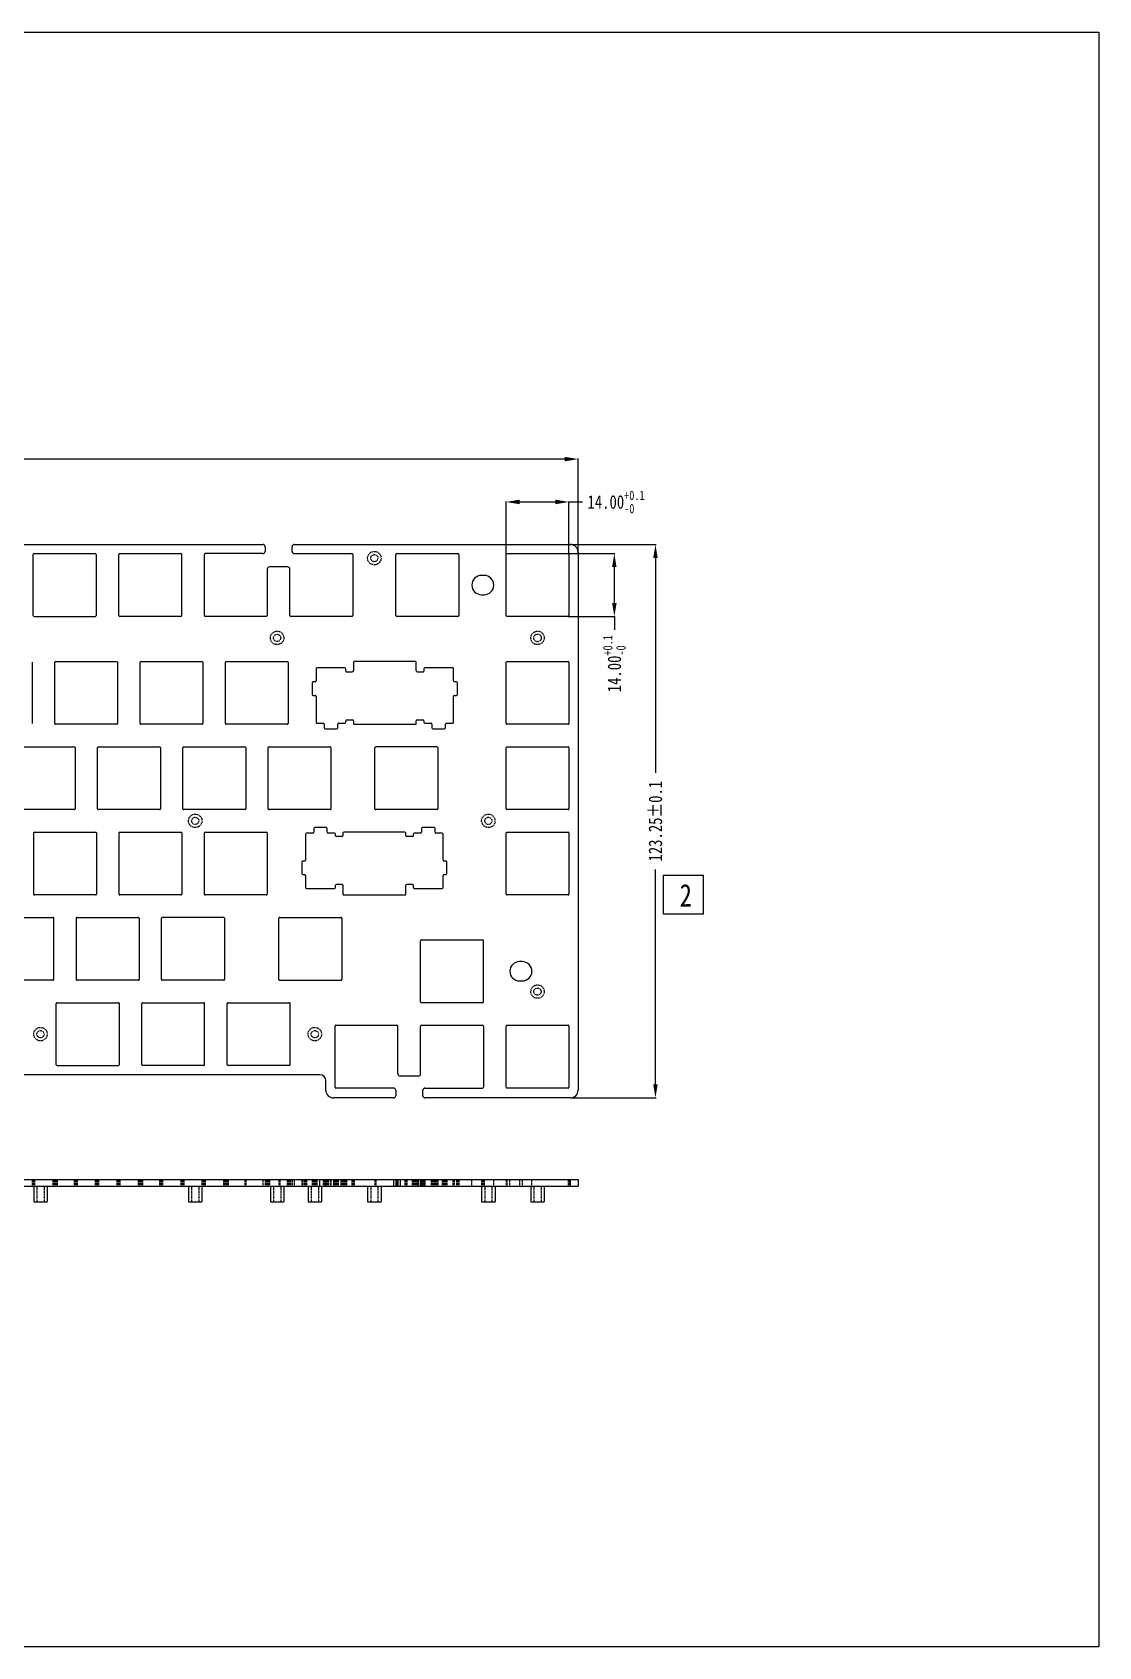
# Model space of a CAD drawing. Header units: inches. Extents: x -110 to 423, y -55 to 304.
# Drawn here: x 185.4 to 422.9, y -55.3 to 304.2 of the extents above; entities that cross this region are included whole.
import ezdxf

# ---------------------------------------------------------------- set-up
doc = ezdxf.new("R2010")
doc.units = ezdxf.units.IN
doc.header["$LTSCALE"] = 0.64311
doc.header["$MEASUREMENT"] = 0
doc.header["$PDMODE"] = 3
doc.header["$PDSIZE"] = 0.3125
doc.linetypes.add('HIDDEN', pattern=[0.2, 0.1, -0.1])
doc.layers.get('0').update_dxf_attribs({"linetype": 'CONTINUOUS'})
doc.layers.get('Defpoints').update_dxf_attribs({"linetype": 'CONTINUOUS'})
doc.layers.add('DEFAULT_2', color=8, linetype='HIDDEN')
doc.styles.get("Standard").update_dxf_attribs({"font": 'txt', "width": 0.8})
doc.dimstyles.get("Standard").update_dxf_attribs({"dimtxt": 3, "dimasz": 3, "dimexe": 0.125, "dimexo": 0.0625, "dimgap": 1, "dimtad": 0, "dimzin": 0, "dimdsep": 46, "dimtxsty": 'STANDARD', "dimcen": 0.09, "dimclrd": 6, "dimclre": 6, "dimadec": 0, "dimazin": 0, "dimtp": 0.01, "dimtm": 0.01, "dimtfac": 1, "dimtofl": 0, "dimtmove": 0, "dimatfit": 3, "dimfxl": 1, "dimtolj": 1, "dimtzin": 4, "dimarcsym": 0})

# ---------------------------------------------------------------- blocks, each defined once
blk = doc.blocks.new('*D22')
at = {"color": 6, "lineweight": -2, "transparency": 16777216}
for p, q in [((305.35, 190.12), (324.34, 190.12)), ((324.21, 187.12), (324.21, 139.23)), ((324.21, 69.87), (324.21, 117.75)), ((305.35, 66.87), (324.34, 66.87))]:
    blk.add_line(p, q, dxfattribs=at)
at = {"color": 6, "transparency": 16777216}
for points in [[(324.71, 187.12), (323.71, 187.12), (324.21, 190.12)], [(323.71, 69.87), (324.71, 69.87), (324.21, 66.87)]]:
    blk.add_solid(points, dxfattribs=at)
at = {"layer": 'Defpoints', "color": 0, "transparency": 16777216}
for p in [(305.29, 190.12), (324.21, 190.12), (305.29, 66.87)]:
    blk.add_point(p, dxfattribs=at)
at = {"color": 0, "transparency": 16777216, "insert": (324.21, 128.49), "char_height": 3, "attachment_point": 5, "rotation": 90}
blk.add_mtext('\\A1;123.25%%P0\\f宋体|b0|i0|c134|p2;.1', dxfattribs=at)
blk = doc.blocks.new('*D23')
at = {"color": 6, "lineweight": -2, "transparency": 16777216}
for p, q in [((-1.64, 188.13), (-1.64, 209.25)), ((1.36, 209.12), (141.73, 209.12)), ((303.99, 209.12), (163.61, 209.12)), ((306.99, 188.13), (306.99, 209.25))]:
    blk.add_line(p, q, dxfattribs=at)
at = {"color": 6, "transparency": 16777216}
for points in [[(1.36, 209.62), (1.36, 208.62), (-1.64, 209.12)], [(303.99, 208.62), (303.99, 209.62), (306.99, 209.12)]]:
    blk.add_solid(points, dxfattribs=at)
at = {"layer": 'Defpoints', "color": 0, "transparency": 16777216}
for p in [(306.99, 209.12), (-1.64, 188.07), (306.99, 188.07)]:
    blk.add_point(p, dxfattribs=at)
at = {"color": 0, "transparency": 16777216, "insert": (152.67, 209.12), "char_height": 3, "attachment_point": 5}
blk.add_mtext('\\A1;308.63%%P0\\f宋体|b0|i0|c134|p2;.1', dxfattribs=at)
blk = doc.blocks.new('*D32')
at = {"color": 6, "lineweight": -2, "transparency": 16777216}
for p, q in [((290.94, 187.93), (290.94, 199.71)), ((293.94, 199.58), (301.94, 199.58)), ((304.94, 187.93), (304.94, 199.71)), ((304.94, 199.58), (307.94, 199.58))]:
    blk.add_line(p, q, dxfattribs=at)
at = {"color": 6, "transparency": 16777216}
for points in [[(293.94, 200.08), (293.94, 199.08), (290.94, 199.58)], [(301.94, 199.08), (301.94, 200.08), (304.94, 199.58)]]:
    blk.add_solid(points, dxfattribs=at)
at = {"layer": 'Defpoints', "color": 0, "transparency": 16777216}
for p in [(304.94, 199.58), (290.94, 187.87), (304.94, 187.87)]:
    blk.add_point(p, dxfattribs=at)
at = {"color": 0, "transparency": 16777216, "insert": (315.44, 199.58), "char_height": 3, "attachment_point": 5}
blk.add_mtext('\\A1;14.00{\\H0.7x;\\S+0.1^ -0;}', dxfattribs=at)
blk = doc.blocks.new('*D33')
at = {"color": 6, "lineweight": -2, "transparency": 16777216}
for p, q in [((304.8, 188.07), (315.17, 188.07)), ((315.05, 177.07), (315.05, 185.07)), ((304.8, 174.07), (315.17, 174.07)), ((315.05, 174.07), (315.05, 171.07))]:
    blk.add_line(p, q, dxfattribs=at)
at = {"color": 6, "transparency": 16777216}
for points in [[(315.55, 185.07), (314.55, 185.07), (315.05, 188.07)], [(314.55, 177.07), (315.55, 177.07), (315.05, 174.07)]]:
    blk.add_solid(points, dxfattribs=at)
at = {"layer": 'Defpoints', "color": 0, "transparency": 16777216}
for p in [(304.74, 188.07), (315.05, 188.07), (304.74, 174.07)]:
    blk.add_point(p, dxfattribs=at)
at = {"color": 0, "transparency": 16777216, "insert": (315.05, 163.57), "char_height": 3, "attachment_point": 5, "rotation": 90}
blk.add_mtext('\\A1;14.00{\\H0.7x;\\S+0.1^ -0;}', dxfattribs=at)

msp = doc.modelspace()

# ---------------------------------------------------------------- linework, layer by layer
at = {"color": 7, "linetype": 'Continuous'}
for p, q in [((124.878, 190.115), (236.763, 190.115)), ((185.638, 174.265), (185.638, 187.865)), ((185.838, 188.065), (199.438, 188.065)), ((199.638, 187.865), (199.638, 174.265)), ((204.688, 174.265), (204.688, 187.865)), ((204.888, 188.065), (218.488, 188.065)), ((218.688, 174.265), (218.688, 187.865)), ((223.738, 174.265), (223.738, 187.865)), ((236.763, 188.065), (223.938, 188.065)), ((237.263, 189.615), (237.263, 188.565)), ((243.263, 188.565), (243.263, 189.615)), ((243.763, 190.115), (305.286, 190.115)), ((243.763, 188.065), (256.588, 188.065)), ((256.788, 187.865), (256.788, 174.265)), ((266.406, 174.265), (266.406, 187.865)), ((266.606, 188.065), (280.206, 188.065)), ((280.406, 187.865), (280.406, 174.265)), ((290.936, 174.265), (290.936, 187.865)), ((291.136, 188.065), (304.736, 188.065)), ((304.936, 187.865), (304.936, 174.265)), ((306.986, 188.415), (306.986, 68.565)), ((237.738, 184.626), (237.738, 174.265)), ((242.288, 185.126), (238.238, 185.126)), ((242.788, 174.265), (242.788, 184.626)), ((286.056, 183.215), (285.456, 183.215)), ((285.456, 178.915), (286.056, 178.915)), ((185.838, 174.065), (199.438, 174.065)), ((218.488, 174.065), (204.888, 174.065)), ((237.538, 174.065), (223.938, 174.065)), ((256.588, 174.065), (242.988, 174.065)), ((280.206, 174.065), (266.606, 174.065)), ((304.736, 174.065), (291.136, 174.065)), ((185.406, 163.865), (185.406, 150.265)), ((190.406, 150.265), (190.406, 163.865)), ((190.606, 164.065), (204.206, 164.065)), ((204.406, 163.865), (204.406, 150.265)), ((209.406, 150.265), (209.406, 163.865)), ((209.606, 164.065), (223.206, 164.065)), ((223.406, 163.865), (223.406, 150.265)), ((228.406, 150.265), (228.406, 163.865)), ((228.606, 164.065), (242.206, 164.065)), ((242.406, 163.865), (242.406, 150.265)), ((248.606, 162.42), (248.605, 159.72)), ((255.056, 162.62), (248.806, 162.62)), ((255.256, 161.92), (255.256, 162.42)), ((256.931, 163.865), (256.931, 162.02)), ((270.731, 164.065), (257.131, 164.065)), ((270.931, 162.02), (270.931, 163.865)), ((272.606, 162.42), (272.606, 161.92)), ((279.056, 162.62), (272.806, 162.62)), ((279.256, 159.72), (279.256, 162.42)), ((290.936, 150.265), (290.936, 163.865)), ((291.136, 164.065), (304.736, 164.065)), ((304.936, 163.865), (304.936, 150.265)), ((247.781, 159.32), (247.781, 156.71)), ((248.405, 159.52), (247.981, 159.52)), ((255.456, 161.72), (256.631, 161.72)), ((271.231, 161.72), (272.406, 161.72)), ((279.881, 159.52), (279.456, 159.52)), ((280.081, 156.71), (280.081, 159.32)), ((247.981, 156.51), (248.405, 156.51)), ((248.605, 156.31), (248.604, 150.51)), ((279.256, 150.51), (279.256, 156.31)), ((279.456, 156.51), (279.881, 156.51)), ((255.456, 151.065), (256.731, 151.065)), ((271.131, 151.065), (272.406, 151.065)), ((204.206, 150.065), (190.606, 150.065)), ((223.206, 150.065), (209.606, 150.065)), ((242.206, 150.065), (228.606, 150.065)), ((248.804, 150.31), (250.231, 150.31)), ((250.431, 150.11), (250.431, 149.26)), ((250.631, 149.06), (253.231, 149.06)), ((253.431, 149.26), (253.431, 150.11)), ((253.631, 150.31), (255.056, 150.31)), ((255.256, 150.51), (255.256, 150.865)), ((256.931, 150.865), (256.931, 150.265)), ((257.131, 150.065), (270.731, 150.065)), ((270.931, 150.265), (270.931, 150.865)), ((272.606, 150.865), (272.606, 150.51)), ((272.806, 150.31), (274.231, 150.31)), ((274.431, 150.11), (274.431, 149.26)), ((274.631, 149.06), (277.231, 149.06)), ((277.431, 149.26), (277.431, 150.11)), ((277.631, 150.31), (279.056, 150.31)), ((304.736, 150.065), (291.136, 150.065)), ((181.136, 145.065), (194.736, 145.065)), ((194.936, 144.865), (194.936, 131.265)), ((199.936, 131.265), (199.936, 144.865)), ((200.136, 145.065), (213.736, 145.065)), ((213.936, 144.865), (213.936, 131.265)), ((218.936, 131.265), (218.936, 144.865)), ((219.136, 145.065), (232.736, 145.065)), ((232.936, 144.865), (232.936, 131.265)), ((237.936, 131.265), (237.936, 144.865)), ((238.136, 145.065), (251.736, 145.065)), ((251.936, 144.865), (251.936, 131.265)), ((261.701, 131.265), (261.701, 144.865)), ((275.501, 145.065), (261.901, 145.065)), ((275.701, 144.865), (275.701, 131.265)), ((290.936, 131.265), (290.936, 144.865)), ((291.136, 145.065), (304.736, 145.065)), ((304.936, 144.865), (304.936, 131.265)), ((194.736, 131.065), (181.136, 131.065)), ((213.736, 131.065), (200.136, 131.065)), ((232.736, 131.065), (219.136, 131.065)), ((251.736, 131.065), (238.136, 131.065)), ((275.501, 131.065), (261.901, 131.065)), ((304.736, 131.065), (291.136, 131.065)), ((185.701, 125.865), (185.701, 112.265)), ((185.901, 126.065), (199.501, 126.065)), ((199.701, 125.865), (199.701, 112.265)), ((204.701, 125.865), (204.701, 112.265)), ((204.901, 126.065), (218.501, 126.065)), ((218.701, 125.865), (218.701, 112.265)), ((223.701, 125.865), (223.701, 112.265)), ((223.901, 126.065), (237.501, 126.065)), ((237.701, 125.865), (237.701, 112.265)), ((248.106, 126.87), (248.106, 126.02)), ((250.906, 127.07), (248.306, 127.07)), ((251.106, 126.02), (251.106, 126.87)), ((254.606, 125.865), (254.606, 125.265)), ((268.406, 126.065), (254.806, 126.065)), ((268.606, 125.265), (268.606, 125.865)), ((272.106, 126.87), (272.106, 126.02)), ((274.906, 127.07), (272.306, 127.07)), ((275.106, 126.02), (275.106, 126.87)), ((290.936, 112.265), (290.936, 125.865)), ((291.136, 126.065), (304.736, 126.065)), ((304.936, 125.865), (304.936, 112.265)), ((246.28, 125.62), (246.28, 119.82)), ((247.906, 125.82), (246.48, 125.82)), ((252.731, 125.82), (251.306, 125.82)), ((252.931, 125.265), (252.931, 125.62)), ((254.406, 125.065), (253.131, 125.065)), ((270.081, 125.065), (268.806, 125.065)), ((270.281, 125.265), (270.281, 125.62)), ((271.906, 125.82), (270.481, 125.82)), ((276.731, 125.82), (275.306, 125.82)), ((276.931, 119.82), (276.931, 125.62)), ((245.456, 119.42), (245.456, 116.81)), ((246.08, 119.62), (245.656, 119.62)), ((277.556, 119.62), (277.131, 119.62)), ((277.756, 116.81), (277.756, 119.42)), ((245.656, 116.61), (246.08, 116.61)), ((246.28, 116.41), (246.28, 113.71)), ((276.931, 113.71), (276.931, 116.41)), ((277.131, 116.61), (277.556, 116.61)), ((199.501, 112.065), (185.901, 112.065)), ((218.501, 112.065), (204.901, 112.065)), ((237.501, 112.065), (223.901, 112.065)), ((246.48, 113.51), (252.731, 113.51)), ((252.931, 113.71), (252.931, 114.21)), ((254.406, 114.41), (253.131, 114.41)), ((254.606, 114.21), (254.606, 112.265)), ((254.806, 112.065), (268.406, 112.065)), ((268.606, 112.265), (268.606, 114.21)), ((270.081, 114.41), (268.806, 114.41)), ((270.281, 113.71), (270.281, 114.21)), ((270.481, 113.51), (276.731, 113.51)), ((304.736, 112.065), (291.136, 112.065)), ((176.411, 107.065), (190.011, 107.065)), ((190.211, 93.265), (190.211, 106.865)), ((195.211, 106.865), (195.211, 93.265)), ((195.411, 107.065), (209.011, 107.065)), ((209.211, 106.865), (209.211, 93.265)), ((214.211, 93.265), (214.211, 106.865)), ((228.011, 107.065), (214.411, 107.065)), ((228.211, 106.865), (228.211, 93.265)), ((240.356, 93.265), (240.356, 106.865)), ((240.556, 107.065), (254.156, 107.065)), ((254.356, 106.865), (254.356, 93.265)), ((271.886, 88.265), (271.886, 101.865)), ((272.086, 102.065), (285.686, 102.065)), ((285.886, 88.265), (285.886, 101.865)), ((294.536, 97.215), (293.936, 97.215)), ((190.011, 93.065), (176.411, 93.065)), ((209.011, 93.065), (195.411, 93.065)), ((228.011, 93.065), (214.411, 93.065)), ((240.556, 93.065), (254.156, 93.065)), ((293.936, 92.915), (294.536, 92.915)), ((190.736, 74.265), (190.736, 87.865)), ((190.936, 88.065), (204.536, 88.065)), ((204.736, 87.865), (204.736, 74.265)), ((209.786, 74.265), (209.786, 87.865)), ((209.986, 88.065), (223.586, 88.065)), ((223.786, 74.265), (223.786, 87.865)), ((228.836, 74.265), (228.836, 87.865)), ((229.036, 88.065), (242.636, 88.065)), ((242.836, 74.265), (242.836, 87.865)), ((285.686, 88.065), (272.086, 88.065)), ((252.836, 69.265), (252.836, 82.865)), ((253.036, 83.065), (266.636, 83.065)), ((266.836, 72.215), (266.836, 82.865)), ((271.886, 72.215), (271.886, 82.865)), ((272.086, 83.065), (285.686, 83.065)), ((285.886, 82.865), (285.886, 69.265)), ((290.936, 69.265), (290.936, 82.865)), ((291.136, 83.065), (304.736, 83.065)), ((304.936, 82.865), (304.936, 69.265)), ((249.486, 72.015), (167.923, 72.015)), ((190.936, 74.065), (204.536, 74.065)), ((223.586, 74.065), (209.986, 74.065)), ((242.636, 74.065), (229.036, 74.065)), ((250.786, 68.565), (250.786, 70.715)), ((265.861, 69.065), (253.036, 69.065)), ((266.361, 68.565), (266.361, 67.365)), ((271.386, 71.715), (267.336, 71.715)), ((272.361, 67.365), (272.361, 68.565)), ((272.861, 69.065), (285.686, 69.065)), ((304.736, 69.065), (291.136, 69.065)), ((265.861, 66.865), (252.486, 66.865)), ((305.286, 66.865), (272.861, 66.865)), ((-1.644, 48.708), (271.886, 48.708)), ((-1.644, 47.208), (271.886, 47.208)), ((185.736, 47.208), (185.736, 43.708)), ((188.736, 47.208), (188.736, 43.708)), ((220.201, 47.208), (220.201, 43.708)), ((223.201, 47.208), (223.201, 43.708)), ((238.436, 47.208), (238.436, 43.708)), ((241.436, 47.208), (241.436, 43.708)), ((246.836, 47.208), (246.836, 43.708)), ((249.486, 47.208), (249.486, 48.708)), ((249.836, 47.208), (249.836, 43.708)), ((250.786, 47.208), (250.786, 48.708)), ((252.486, 48.708), (252.486, 47.208)), ((260.088, 47.208), (260.088, 43.708)), ((263.088, 47.208), (263.088, 43.708)), ((265.861, 48.708), (265.861, 47.208)), ((266.361, 48.708), (266.361, 47.208)), ((266.636, 47.208), (266.636, 48.708)), ((266.836, 48.708), (266.836, 47.208)), ((267.336, 48.708), (267.336, 47.208)), ((271.386, 48.708), (271.386, 47.208)), ((271.886, 48.708), (271.886, 47.208)), ((272.086, 48.708), (306.986, 48.708)), ((272.086, 48.708), (272.086, 47.208)), ((272.086, 47.208), (306.986, 47.208)), ((272.361, 47.208), (272.361, 48.708)), ((272.861, 47.208), (272.861, 48.708)), ((285.486, 47.208), (285.486, 43.708)), ((288.486, 47.208), (288.486, 43.708)), ((296.436, 47.208), (296.436, 43.708)), ((299.436, 47.208), (299.436, 43.708)), ((305.286, 47.208), (305.286, 48.708)), ((306.986, 48.708), (306.986, 47.208)), ((185.736, 43.708), (188.736, 43.708)), ((220.201, 43.708), (223.201, 43.708)), ((238.436, 43.708), (241.436, 43.708)), ((246.836, 43.708), (249.836, 43.708)), ((260.088, 43.708), (263.088, 43.708)), ((285.486, 43.708), (288.486, 43.708)), ((296.436, 43.708), (299.436, 43.708))]:
    msp.add_line(p, q, dxfattribs=at)
for points in [[(-109.513, 304.166), (422.936, 304.166), (422.936, -55.342), (-109.513, -55.342)], [(326.035, 116.477), (334.845, 116.477), (334.845, 107.811), (326.035, 107.811)]]:
    msp.add_lwpolyline(points, close=True)
for centre, radius, start, end in [((185.838, 187.865), 0.2, 90, 180), ((199.438, 187.865), 0.2, 0, 90), ((204.888, 187.865), 0.2, 90, 180), ((218.488, 187.865), 0.2, 0, 90), ((223.938, 187.865), 0.2, 90, 180), ((236.763, 189.615), 0.5, 0, 90), ((236.763, 188.565), 0.5, 270, 360), ((243.763, 189.615), 0.5, 90, 180), ((243.763, 188.565), 0.5, 180, 270), ((256.588, 187.865), 0.2, 0, 90), ((266.606, 187.865), 0.2, 90, 180), ((280.206, 187.865), 0.2, 0, 90), ((291.136, 187.865), 0.2, 90, 180), ((304.736, 187.865), 0.2, 0, 90), ((305.286, 188.415), 1.7, 0, 90), ((238.238, 184.626), 0.5, 90, 180), ((242.288, 184.626), 0.5, 0, 90), ((285.456, 181.065), 2.15, 90, 270), ((286.056, 181.065), 2.15, 270, 90), ((185.838, 174.265), 0.2, 180, 270), ((199.438, 174.265), 0.2, 270, 360), ((204.888, 174.265), 0.2, 180, 270), ((218.488, 174.265), 0.2, 270, 360), ((223.938, 174.265), 0.2, 180, 270), ((237.538, 174.265), 0.2, 270, 360), ((242.988, 174.265), 0.2, 180, 270), ((256.588, 174.265), 0.2, 270, 360), ((266.606, 174.265), 0.2, 180, 270), ((280.206, 174.265), 0.2, 270, 360), ((291.136, 174.265), 0.2, 180, 270), ((304.736, 174.265), 0.2, 270, 360), ((190.606, 163.865), 0.2, 90, 180), ((204.206, 163.865), 0.2, 0, 90), ((209.606, 163.865), 0.2, 90, 180), ((223.206, 163.865), 0.2, 0, 90), ((228.606, 163.865), 0.2, 90, 180), ((242.206, 163.865), 0.2, 0, 90), ((248.806, 162.42), 0.2, 90, 179.99108), ((255.056, 162.42), 0.2, 0, 90), ((255.456, 161.92), 0.2, 180, 270), ((256.631, 162.02), 0.3, 270, 360), ((257.131, 163.865), 0.2, 90, 180), ((270.731, 163.865), 0.2, 0, 90), ((271.231, 162.02), 0.3, 180, 270), ((272.406, 161.92), 0.2, 270, 360), ((272.806, 162.42), 0.2, 90, 180), ((279.056, 162.42), 0.2, 0, 90), ((291.136, 163.865), 0.2, 90, 180), ((304.736, 163.865), 0.2, 0, 90), ((247.981, 159.32), 0.2, 90, 180), ((248.405, 159.72), 0.2, 270, 359.99108), ((279.456, 159.72), 0.2, 180, 270), ((279.881, 159.32), 0.2, 0, 90), ((247.981, 156.71), 0.2, 180, 270), ((248.405, 156.31), 0.2, 359.99108, 90), ((279.456, 156.31), 0.2, 90, 180), ((279.881, 156.71), 0.2, 270, 360), ((255.456, 150.865), 0.2, 90, 180), ((256.731, 150.865), 0.2, 0, 90), ((271.131, 150.865), 0.2, 90, 180), ((272.406, 150.865), 0.2, 0, 90), ((190.606, 150.265), 0.2, 180, 270), ((204.206, 150.265), 0.2, 270, 360), ((209.606, 150.265), 0.2, 180, 270), ((223.206, 150.265), 0.2, 270, 360), ((228.606, 150.265), 0.2, 180, 270), ((242.206, 150.265), 0.2, 270, 360), ((248.804, 150.51), 0.2, 179.99108, 270), ((250.231, 150.11), 0.2, 0, 90), ((250.631, 149.26), 0.2, 180, 270), ((253.231, 149.26), 0.2, 270, 360), ((253.631, 150.11), 0.2, 90, 180), ((255.056, 150.51), 0.2, 270, 360), ((257.131, 150.265), 0.2, 180, 270), ((270.731, 150.265), 0.2, 270, 360), ((272.806, 150.51), 0.2, 180, 270), ((274.231, 150.11), 0.2, 0, 90), ((274.631, 149.26), 0.2, 180, 270), ((277.231, 149.26), 0.2, 270, 360), ((277.631, 150.11), 0.2, 90, 180), ((279.056, 150.51), 0.2, 270, 360), ((291.136, 150.265), 0.2, 180, 270), ((304.736, 150.265), 0.2, 270, 360), ((194.736, 144.865), 0.2, 0, 90), ((200.136, 144.865), 0.2, 90, 180), ((213.736, 144.865), 0.2, 0, 90), ((219.136, 144.865), 0.2, 90, 180), ((232.736, 144.865), 0.2, 0, 90), ((238.136, 144.865), 0.2, 90, 180), ((251.736, 144.865), 0.2, 0, 90), ((261.901, 144.865), 0.2, 90, 180), ((275.501, 144.865), 0.2, 0, 90), ((291.136, 144.865), 0.2, 90, 180), ((304.736, 144.865), 0.2, 0, 90), ((194.736, 131.265), 0.2, 270, 360), ((200.136, 131.265), 0.2, 180, 270), ((213.736, 131.265), 0.2, 270, 360), ((219.136, 131.265), 0.2, 180, 270), ((232.736, 131.265), 0.2, 270, 360), ((238.136, 131.265), 0.2, 180, 270), ((251.736, 131.265), 0.2, 270, 360), ((261.901, 131.265), 0.2, 180, 270), ((275.501, 131.265), 0.2, 270, 360), ((291.136, 131.265), 0.2, 180, 270), ((304.736, 131.265), 0.2, 270, 360), ((185.901, 125.865), 0.2, 90, 180), ((199.501, 125.865), 0.2, 0, 90), ((204.901, 125.865), 0.2, 90, 180), ((218.501, 125.865), 0.2, 0, 90), ((223.901, 125.865), 0.2, 90, 180), ((237.501, 125.865), 0.2, 0, 90), ((247.906, 126.02), 0.2, 270, 360), ((248.306, 126.87), 0.2, 90, 180), ((250.906, 126.87), 0.2, 0, 90), ((251.306, 126.02), 0.2, 180, 270), ((254.806, 125.865), 0.2, 90, 180), ((268.406, 125.865), 0.2, 0, 90), ((271.906, 126.02), 0.2, 270, 360), ((272.306, 126.87), 0.2, 90, 180), ((274.906, 126.87), 0.2, 0, 90), ((275.306, 126.02), 0.2, 180, 270), ((291.136, 125.865), 0.2, 90, 180), ((304.736, 125.865), 0.2, 0, 90), ((246.48, 125.62), 0.2, 90, 180), ((252.731, 125.62), 0.2, 0, 90), ((253.131, 125.265), 0.2, 180, 270), ((254.406, 125.265), 0.2, 270, 360), ((268.806, 125.265), 0.2, 180, 270), ((270.081, 125.265), 0.2, 270, 360), ((270.481, 125.62), 0.2, 90, 180), ((276.731, 125.62), 0.2, 0, 90), ((245.656, 119.42), 0.2, 90, 180), ((246.08, 119.82), 0.2, 270, 360), ((277.131, 119.82), 0.2, 180, 270), ((277.556, 119.42), 0.2, 0, 90), ((245.656, 116.81), 0.2, 180, 270), ((246.08, 116.41), 0.2, 0, 90), ((277.131, 116.41), 0.2, 90, 180), ((277.556, 116.81), 0.2, 270, 360), ((185.901, 112.265), 0.2, 180, 270), ((199.501, 112.265), 0.2, 270, 360), ((204.901, 112.265), 0.2, 180, 270), ((218.501, 112.265), 0.2, 270, 360), ((223.901, 112.265), 0.2, 180, 270), ((237.501, 112.265), 0.2, 270, 360), ((246.48, 113.71), 0.2, 180, 270), ((252.731, 113.71), 0.2, 270, 360), ((253.131, 114.21), 0.2, 90, 180), ((254.406, 114.21), 0.2, 0, 90), ((254.806, 112.265), 0.2, 180, 270), ((268.406, 112.265), 0.2, 270, 360), ((268.806, 114.21), 0.2, 90, 180), ((270.081, 114.21), 0.2, 0, 90), ((270.481, 113.71), 0.2, 180, 270), ((276.731, 113.71), 0.2, 270, 360), ((291.136, 112.265), 0.2, 180, 270), ((304.736, 112.265), 0.2, 270, 360), ((190.011, 106.865), 0.2, 0, 90), ((195.411, 106.865), 0.2, 90, 180), ((209.011, 106.865), 0.2, 0, 90), ((214.411, 106.865), 0.2, 90, 180), ((228.011, 106.865), 0.2, 0, 90), ((240.556, 106.865), 0.2, 90, 180), ((254.156, 106.865), 0.2, 0, 90), ((272.086, 101.865), 0.2, 90, 180), ((285.686, 101.865), 0.2, 0, 90), ((293.936, 95.065), 2.15, 90, 270), ((294.536, 95.065), 2.15, 270, 90), ((190.011, 93.265), 0.2, 270, 360), ((195.411, 93.265), 0.2, 180, 270), ((209.011, 93.265), 0.2, 270, 360), ((214.411, 93.265), 0.2, 180, 270), ((228.011, 93.265), 0.2, 270, 360), ((240.556, 93.265), 0.2, 180, 270), ((254.156, 93.265), 0.2, 270, 360), ((190.936, 87.865), 0.2, 90, 180), ((204.536, 87.865), 0.2, 0, 90), ((209.986, 87.865), 0.2, 90, 180), ((223.586, 87.865), 0.2, 0, 90), ((229.036, 87.865), 0.2, 90, 180), ((242.636, 87.865), 0.2, 0, 90), ((272.086, 88.265), 0.2, 180, 270), ((285.686, 88.265), 0.2, 270, 360), ((253.036, 82.865), 0.2, 90, 180), ((266.636, 82.865), 0.2, 0, 90), ((272.086, 82.865), 0.2, 90, 180), ((285.686, 82.865), 0.2, 0, 90), ((291.136, 82.865), 0.2, 90, 180), ((304.736, 82.865), 0.2, 0, 90), ((190.936, 74.265), 0.2, 180, 270), ((204.536, 74.265), 0.2, 270, 360), ((209.986, 74.265), 0.2, 180, 270), ((223.586, 74.265), 0.2, 270, 360), ((229.036, 74.265), 0.2, 180, 270), ((242.636, 74.265), 0.2, 270, 360), ((249.486, 70.715), 1.3, 0, 90), ((267.336, 72.215), 0.5, 180, 270), ((271.386, 72.215), 0.5, 270, 360), ((252.486, 68.565), 1.7, 180, 270), ((253.036, 69.265), 0.2, 180, 270), ((265.861, 68.565), 0.5, 0, 90), ((272.861, 68.565), 0.5, 90, 180), ((285.686, 69.265), 0.2, 270, 360), ((291.136, 69.265), 0.2, 180, 270), ((304.736, 69.265), 0.2, 270, 360), ((305.286, 68.565), 1.7, 270, 360), ((265.861, 67.365), 0.5, 270, 360), ((272.861, 67.365), 0.5, 180, 270)]:
    msp.add_arc(centre, radius, start, end, dxfattribs=at)
at = {"layer": 'DEFAULT_2', "color": 8, "linetype": 'HIDDEN'}
for p, q in [((185.406, 48.708), (185.406, 47.208)), ((185.638, 48.708), (185.638, 47.208)), ((185.701, 48.708), (185.701, 47.208)), ((185.838, 48.708), (185.838, 47.208)), ((185.901, 48.708), (185.901, 47.208)), ((186.436, 47.208), (186.436, 43.708)), ((188.036, 47.208), (188.036, 43.708)), ((190.011, 48.708), (190.011, 47.208)), ((190.211, 48.708), (190.211, 47.208)), ((190.406, 48.708), (190.406, 47.208)), ((190.606, 48.708), (190.606, 47.208)), ((190.736, 48.708), (190.736, 47.208)), ((190.936, 48.708), (190.936, 47.208)), ((194.736, 48.708), (194.736, 47.208)), ((194.936, 48.708), (194.936, 47.208)), ((195.211, 48.708), (195.211, 47.208)), ((195.411, 48.708), (195.411, 47.208)), ((199.438, 48.708), (199.438, 47.208)), ((199.501, 47.208), (199.501, 48.708)), ((199.638, 48.708), (199.638, 47.208)), ((199.701, 48.708), (199.701, 47.208)), ((199.936, 48.708), (199.936, 47.208)), ((200.136, 48.708), (200.136, 47.208)), ((204.206, 48.708), (204.206, 47.208)), ((204.406, 48.708), (204.406, 47.208)), ((204.536, 48.708), (204.536, 47.208)), ((204.688, 48.708), (204.688, 47.208)), ((204.701, 48.708), (204.701, 47.208)), ((204.736, 48.708), (204.736, 47.208)), ((204.888, 48.708), (204.888, 47.208)), ((204.901, 48.708), (204.901, 47.208)), ((209.011, 48.708), (209.011, 47.208)), ((209.211, 48.708), (209.211, 47.208)), ((209.406, 48.708), (209.406, 47.208)), ((209.606, 48.708), (209.606, 47.208)), ((209.786, 48.708), (209.786, 47.208)), ((209.986, 48.708), (209.986, 47.208)), ((213.736, 48.708), (213.736, 47.208)), ((213.936, 48.708), (213.936, 47.208)), ((214.211, 48.708), (214.211, 47.208)), ((214.411, 48.708), (214.411, 47.208)), ((218.488, 48.708), (218.488, 47.208)), ((218.501, 48.708), (218.501, 47.208)), ((218.688, 48.708), (218.688, 47.208)), ((218.701, 48.708), (218.701, 47.208)), ((218.936, 48.708), (218.936, 47.208)), ((219.136, 48.708), (219.136, 47.208)), ((220.901, 47.208), (220.901, 43.708)), ((222.501, 47.208), (222.501, 43.708)), ((223.206, 48.708), (223.206, 47.208)), ((223.406, 48.708), (223.406, 47.208)), ((223.586, 48.708), (223.586, 47.208)), ((223.701, 48.708), (223.701, 47.208)), ((223.738, 48.708), (223.738, 47.208)), ((223.786, 48.708), (223.786, 47.208)), ((223.901, 48.708), (223.901, 47.208)), ((223.938, 48.708), (223.938, 47.208)), ((228.011, 48.708), (228.011, 47.208)), ((228.211, 48.708), (228.211, 47.208)), ((228.406, 48.708), (228.406, 47.208)), ((228.606, 48.708), (228.606, 47.208)), ((228.836, 48.708), (228.836, 47.208)), ((229.036, 48.708), (229.036, 47.208)), ((232.736, 48.708), (232.736, 47.208)), ((232.936, 48.708), (232.936, 47.208)), ((236.763, 48.708), (236.763, 47.208)), ((237.263, 48.708), (237.263, 47.208)), ((237.501, 48.708), (237.501, 47.208)), ((237.538, 48.708), (237.538, 47.208)), ((237.701, 48.708), (237.701, 47.208)), ((237.738, 48.708), (237.738, 47.208)), ((237.936, 48.708), (237.936, 47.208)), ((238.136, 48.708), (238.136, 47.208)), ((238.238, 48.708), (238.238, 47.208)), ((239.136, 47.208), (239.136, 43.708)), ((240.356, 48.708), (240.356, 47.208)), ((240.556, 48.708), (240.556, 47.208)), ((240.736, 47.208), (240.736, 43.708)), ((242.206, 48.708), (242.206, 47.208)), ((242.288, 48.708), (242.288, 47.208)), ((242.406, 48.708), (242.406, 47.208)), ((242.636, 48.708), (242.636, 47.208)), ((242.788, 48.708), (242.788, 47.208)), ((242.836, 48.708), (242.836, 47.208)), ((242.988, 47.208), (242.988, 48.708)), ((243.263, 48.708), (243.263, 47.208)), ((243.763, 48.708), (243.763, 47.208)), ((245.456, 48.708), (245.456, 47.208)), ((245.656, 48.708), (245.656, 47.208)), ((246.08, 47.208), (246.08, 48.708)), ((246.28, 48.708), (246.28, 47.208)), ((246.48, 48.708), (246.48, 47.208)), ((247.536, 47.208), (247.536, 43.708)), ((247.781, 48.708), (247.781, 47.208)), ((247.906, 47.208), (247.906, 48.708)), ((247.981, 48.708), (247.981, 47.208)), ((248.106, 48.708), (248.106, 47.208)), ((248.306, 48.708), (248.306, 47.208)), ((248.405, 47.208), (248.405, 48.708)), ((248.604, 48.708), (248.604, 47.208)), ((248.804, 48.708), (248.804, 47.208)), ((249.136, 47.208), (249.136, 43.708)), ((250.231, 48.708), (250.231, 47.208)), ((250.431, 48.708), (250.431, 47.208)), ((250.631, 47.208), (250.631, 48.708)), ((250.906, 47.208), (250.906, 48.708)), ((251.106, 48.708), (251.106, 47.208)), ((251.306, 48.708), (251.306, 47.208)), ((251.736, 48.708), (251.736, 47.208)), ((251.936, 48.708), (251.936, 47.208)), ((252.731, 48.708), (252.731, 47.208)), ((252.836, 48.708), (252.836, 47.208)), ((252.931, 48.708), (252.931, 47.208)), ((253.036, 48.708), (253.036, 47.208)), ((253.131, 47.208), (253.131, 48.708)), ((253.231, 48.708), (253.231, 47.208)), ((253.431, 48.708), (253.431, 47.208)), ((253.631, 47.208), (253.631, 48.708)), ((254.156, 48.708), (254.156, 47.208)), ((254.356, 48.708), (254.356, 47.208)), ((254.406, 48.708), (254.406, 47.208)), ((254.606, 48.708), (254.606, 47.208)), ((254.806, 48.708), (254.806, 47.208)), ((255.056, 48.708), (255.056, 47.208)), ((255.256, 48.708), (255.256, 47.208)), ((255.456, 47.208), (255.456, 48.708)), ((256.588, 48.708), (256.588, 47.208)), ((256.631, 47.208), (256.631, 48.708)), ((256.731, 48.708), (256.731, 47.208)), ((256.788, 48.708), (256.788, 47.208)), ((256.931, 48.708), (256.931, 47.208)), ((257.131, 48.708), (257.131, 47.208)), ((260.788, 47.208), (260.788, 43.708)), ((261.701, 48.708), (261.701, 47.208)), ((261.901, 48.708), (261.901, 47.208)), ((262.388, 47.208), (262.388, 43.708)), ((266.406, 48.708), (266.406, 47.208)), ((266.606, 48.708), (266.606, 47.208)), ((268.406, 48.708), (268.406, 47.208)), ((268.606, 48.708), (268.606, 47.208)), ((268.806, 48.708), (268.806, 47.208)), ((270.081, 47.208), (270.081, 48.708)), ((270.281, 48.708), (270.281, 47.208)), ((270.481, 48.708), (270.481, 47.208)), ((270.731, 48.708), (270.731, 47.208)), ((270.931, 48.708), (270.931, 47.208)), ((271.131, 47.208), (271.131, 48.708)), ((271.231, 48.708), (271.231, 47.208)), ((271.886, 48.708), (272.086, 48.708)), ((271.886, 47.208), (272.086, 47.208)), ((271.906, 47.208), (271.906, 48.708)), ((272.106, 48.708), (272.106, 47.208)), ((272.306, 48.708), (272.306, 47.208)), ((272.406, 47.208), (272.406, 48.708)), ((272.606, 48.708), (272.606, 47.208)), ((272.806, 48.708), (272.806, 47.208)), ((274.231, 48.708), (274.231, 47.208)), ((274.431, 48.708), (274.431, 47.208)), ((274.631, 47.208), (274.631, 48.708)), ((274.906, 47.208), (274.906, 48.708)), ((275.106, 48.708), (275.106, 47.208)), ((275.306, 48.708), (275.306, 47.208)), ((275.501, 48.708), (275.501, 47.208)), ((275.701, 48.708), (275.701, 47.208)), ((276.731, 48.708), (276.731, 47.208)), ((276.931, 48.708), (276.931, 47.208)), ((277.131, 47.208), (277.131, 48.708)), ((277.231, 48.708), (277.231, 47.208)), ((277.431, 48.708), (277.431, 47.208)), ((277.556, 48.708), (277.556, 47.208)), ((277.631, 47.208), (277.631, 48.708)), ((277.756, 48.708), (277.756, 47.208)), ((279.056, 48.708), (279.056, 47.208)), ((279.256, 48.708), (279.256, 47.208)), ((279.456, 47.208), (279.456, 48.708)), ((279.881, 48.708), (279.881, 47.208)), ((280.081, 48.708), (280.081, 47.208)), ((280.206, 48.708), (280.206, 47.208)), ((280.406, 48.708), (280.406, 47.208)), ((283.306, 47.208), (283.306, 48.708)), ((285.456, 48.708), (285.456, 47.208)), ((285.686, 48.708), (285.686, 47.208)), ((285.886, 48.708), (285.886, 47.208)), ((286.056, 48.708), (286.056, 47.208)), ((286.186, 47.208), (286.186, 43.708)), ((287.786, 47.208), (287.786, 43.708)), ((288.206, 47.208), (288.206, 48.708)), ((290.936, 48.708), (290.936, 47.208)), ((291.136, 48.708), (291.136, 47.208)), ((291.786, 47.208), (291.786, 48.708)), ((293.936, 48.708), (293.936, 47.208)), ((294.536, 48.708), (294.536, 47.208)), ((296.686, 47.208), (296.686, 48.708)), ((297.086, 47.208), (297.086, 43.708)), ((297.136, 47.208), (297.136, 43.708)), ((298.736, 47.208), (298.736, 43.708)), ((298.786, 47.208), (298.786, 43.708)), ((304.736, 48.708), (304.736, 47.208)), ((304.936, 48.708), (304.936, 47.208))]:
    msp.add_line(p, q, dxfattribs=at)
for centre, radius in [((261.588, 187.065), 1.5), ((261.588, 187.065), 0.8), ((239.936, 169.306), 1.5), ((239.936, 169.306), 0.8), ((297.936, 169.306), 1.5), ((297.936, 169.306), 0.85), ((221.701, 128.565), 1.5), ((286.986, 128.565), 1.5), ((221.701, 128.565), 0.8), ((286.986, 128.565), 0.8), ((297.936, 90.54), 1.5), ((297.936, 90.54), 0.8), ((187.236, 81.065), 1.5), ((187.236, 81.065), 0.8), ((248.336, 81.065), 1.5), ((248.336, 81.065), 0.8)]:
    msp.add_circle(centre, radius, dxfattribs=at)

# ---------------------------------------------------------------- texts
at = {"insert": (329.602, 114.489), "char_height": 5, "width": 6.76498, "attachment_point": 1}
msp.add_mtext('2', dxfattribs=at)

# ---------------------------------------------------------------- dimensions: what is measured, and where the dimension line sits
for base, p1, p2, text, picture, middle in [((306.986, 209.122), (-1.644, 188.065), (306.986, 188.065), '<>%%P0\\f宋体|b0|i0|c134|p2;.1', '*D23', (152.671, 209.122)), ((304.936, 199.583), (290.936, 187.865), (304.936, 187.865), '<>{\\H0.7x;\\S+0.1^ -0;}', '*D32', (315.436, 199.583))]:
    dim = msp.add_linear_dim(base=base, p1=p1, p2=p2, text=text, dimstyle='STANDARD', override={"dimtxsty": 'STANDARD'})
    dim.commit()
    dim.dimension.update_dxf_attribs({"geometry": picture, "text_midpoint": middle})
dim = msp.add_linear_dim(base=(315.049, 188.065), p1=(304.736, 174.065), p2=(304.736, 188.065), angle=90, text='<>{\\H0.7x;\\S+0.1^ -0;}', dimstyle='STANDARD', override={"dimtxsty": 'STANDARD'})
dim.commit()
dim.dimension.update_dxf_attribs({"geometry": '*D33', "text_midpoint": (315.049, 163.565), "dimtype": 160})
dim = msp.add_linear_dim(base=(324.213, 190.115), p1=(305.286, 66.865), p2=(305.286, 190.115), angle=90, text='<>%%P0\\f宋体|b0|i0|c134|p2;.1', dimstyle='STANDARD', override={"dimtxsty": 'STANDARD'})
dim.commit()
dim.dimension.update_dxf_attribs({"geometry": '*D22', "text_midpoint": (324.213, 128.49)})

doc.saveas('drawing.dxf')
